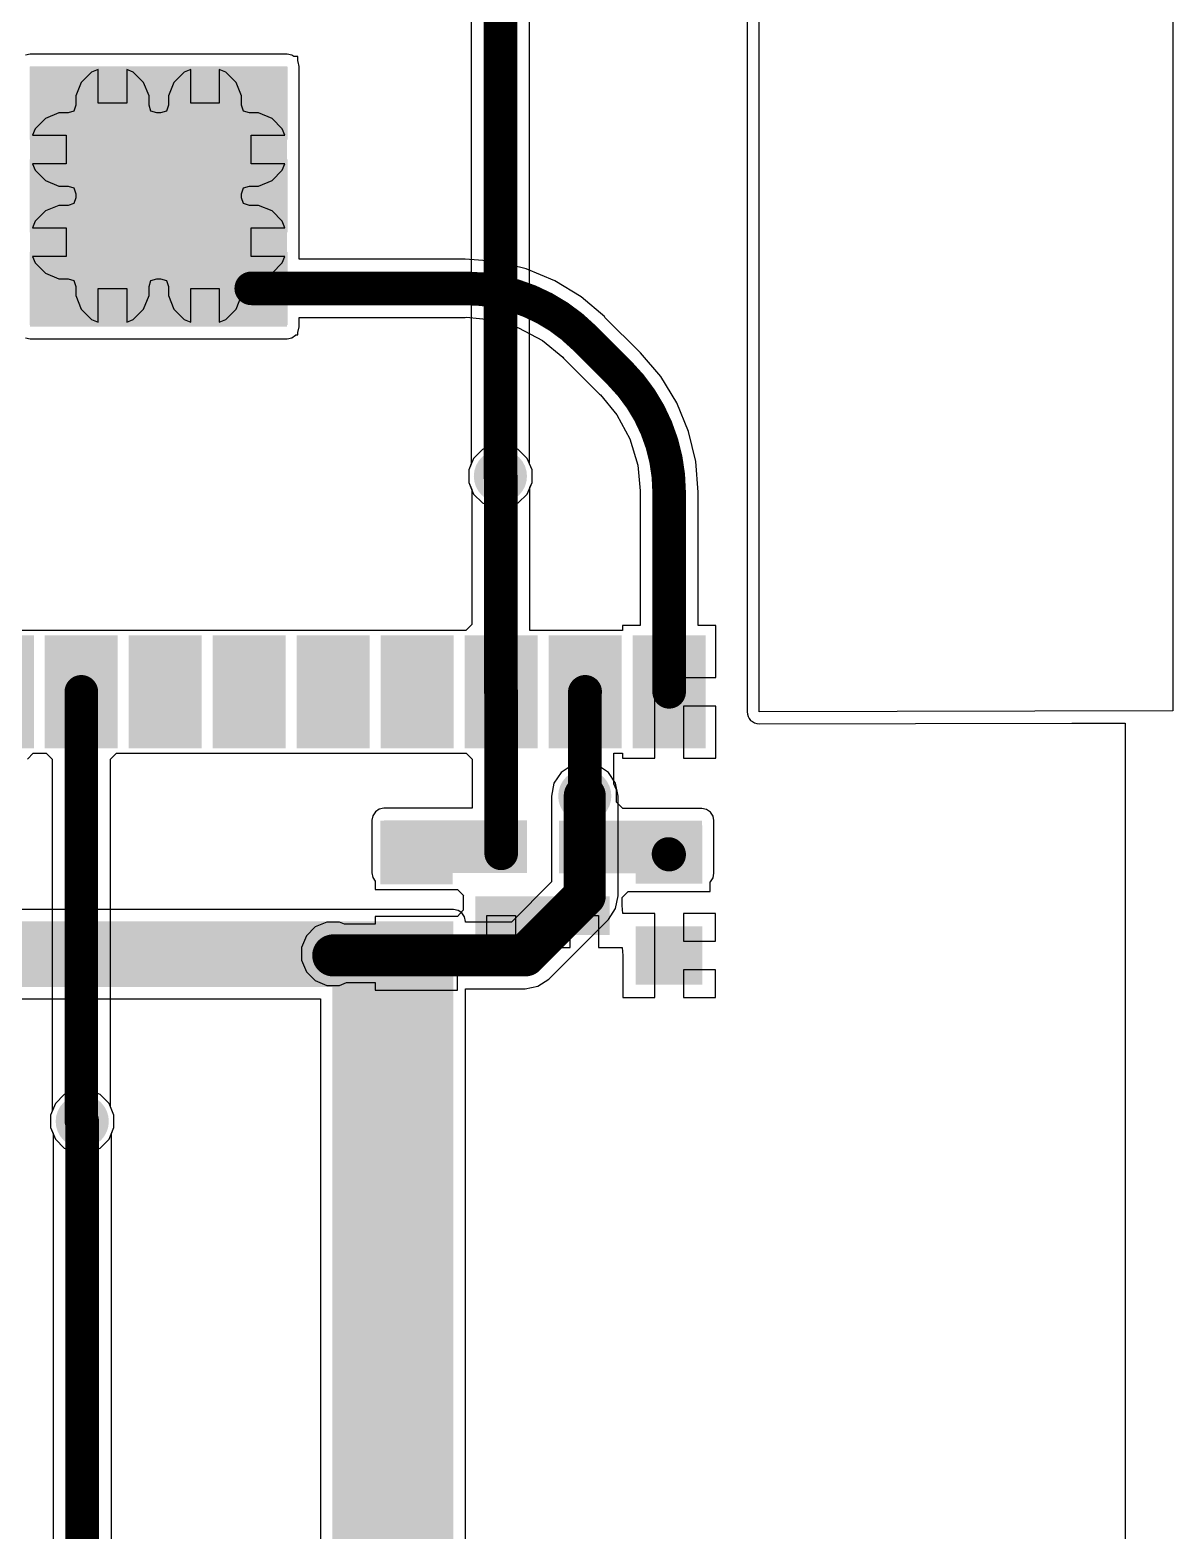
# Model space of a CAD drawing. Header units: millimetres. Extents: x -4.4 to 85, y -11.8 to 69.9.
# Drawn here: x 67.71 to 85, y 18.01 to 40.71 of the extents above; entities that cross this region are included whole.
import ezdxf

# ---------------------------------------------------------------- set-up
doc = ezdxf.new("R2010")
doc.units = ezdxf.units.MM
for name, color, linetype in [('BottomLayer', 5, 'Continuous'), ('BottomPaste', 16, 'Continuous'), ('BottomSolder', 6, 'Continuous'), ('MultiLayer', 9, 'Continuous'), ('PadHoleLayer', 156, 'Continuous'), ('TopLayer', 1, 'Continuous'), ('TopSolder', 216, 'Continuous'), ('ViaHoleLayer', 16, 'Continuous')]:
    doc.layers.add(name, color=color, linetype=linetype)

# ---------------------------------------------------------------- blocks, each defined once
blk = doc.blocks.new('38_SMD_M______B_2')
at = {"layer": 'BottomLayer'}
for points in [[(-5.26, 9.63), (-5.26, 8.13), (-6.16, 8.13), (-6.16, 9.63)], [(-3.99, 9.63), (-3.99, 8.13), (-4.89, 8.13), (-4.89, 9.63)], [(-2.72, 9.63), (-2.72, 8.13), (-3.62, 8.13), (-3.62, 9.63)], [(-1.45, 9.63), (-1.45, 8.13), (-2.35, 8.13), (-2.35, 9.63)], [(-0.18, 9.63), (-0.18, 8.13), (-1.08, 8.13), (-1.08, 9.63)], [(1.09, 9.63), (1.09, 8.13), (0.19, 8.13), (0.19, 9.63)], [(2.36, 9.63), (2.36, 8.13), (1.46, 8.13), (1.46, 9.63)], [(3.63, 9.63), (3.63, 8.13), (2.73, 8.13), (2.73, 9.63)], [(4.9, 9.63), (4.9, 8.13), (4, 8.13), (4, 9.63)], [(6.17, 9.63), (6.17, 8.13), (5.27, 8.13), (5.27, 9.63)], [(-9.5, 8.08), (-8, 8.08), (-8, 7.18), (-9.5, 7.18)], [(8, 8.08), (9.5, 8.08), (9.5, 7.18), (8, 7.18)], [(-9.5, 6.81), (-8, 6.81), (-8, 5.91), (-9.5, 5.91)], [(8, 6.81), (9.5, 6.81), (9.5, 5.91), (8, 5.91)], [(-9.5, 5.54), (-8, 5.54), (-8, 4.64), (-9.5, 4.64)], [(8, 5.54), (9.5, 5.54), (9.5, 4.64), (8, 4.64)], [(-9.5, 4.27), (-8, 4.27), (-8, 3.37), (-9.5, 3.37)], [(8, 4.27), (9.5, 4.27), (9.5, 3.37), (8, 3.37)], [(-9.5, 3), (-8, 3), (-8, 2.1), (-9.5, 2.1)], [(8, 3), (9.5, 3), (9.5, 2.1), (8, 2.1)], [(-9.5, 1.73), (-8, 1.73), (-8, 0.83), (-9.5, 0.83)], [(8, 1.73), (9.5, 1.73), (9.5, 0.83), (8, 0.83)], [(-3.1, 0.69), (-2.2, 0.69), (-2.2, -0.21), (-3.1, -0.21)], [(-1.7, 0.69), (-0.8, 0.69), (-0.8, -0.21), (-1.7, -0.21)], [(-0.3, 0.69), (0.6, 0.69), (0.6, -0.21), (-0.3, -0.21)], [(-9.5, 0.46), (-8, 0.46), (-8, -0.44), (-9.5, -0.44)], [(8, 0.46), (9.5, 0.46), (9.5, -0.44), (8, -0.44)], [(-9.5, -0.81), (-8, -0.81), (-8, -1.71), (-9.5, -1.71)], [(-3.1, -0.71), (-2.2, -0.71), (-2.2, -1.61), (-3.1, -1.61)], [(-1.7, -0.71), (-0.8, -0.71), (-0.8, -1.61), (-1.7, -1.61)], [(-0.3, -0.71), (0.6, -0.71), (0.6, -1.61), (-0.3, -1.61)], [(8, -0.81), (9.5, -0.81), (9.5, -1.71), (8, -1.71)], [(-9.5, -2.08), (-8, -2.08), (-8, -2.98), (-9.5, -2.98)], [(-3.1, -2.11), (-2.2, -2.11), (-2.2, -3.01), (-3.1, -3.01)], [(-1.7, -2.11), (-0.8, -2.11), (-0.8, -3.01), (-1.7, -3.01)], [(-0.3, -2.11), (0.6, -2.11), (0.6, -3.01), (-0.3, -3.01)], [(8, -2.08), (9.5, -2.08), (9.5, -2.98), (8, -2.98)], [(-9.5, -3.35), (-8, -3.35), (-8, -4.25), (-9.5, -4.25)], [(8, -3.35), (9.5, -3.35), (9.5, -4.25), (8, -4.25)], [(-9.5, -4.62), (-8, -4.62), (-8, -5.52), (-9.5, -5.52)], [(8, -4.62), (9.5, -4.62), (9.5, -5.52), (8, -5.52)], [(-9.5, -5.89), (-8, -5.89), (-8, -6.79), (-9.5, -6.79)], [(8, -5.89), (9.5, -5.89), (9.5, -6.79), (8, -6.79)], [(-9.5, -7.16), (-8, -7.16), (-8, -8.06), (-9.5, -8.06)], [(8, -7.16), (9.5, -7.16), (9.5, -8.06), (8, -8.06)], [(-9.5, -8.43), (-8, -8.43), (-8, -9.33), (-9.5, -9.33)], [(8, -8.43), (9.5, -8.43), (9.5, -9.33), (8, -9.33)]]:
    blk.add_hatch(color=5, dxfattribs=at).paths.add_polyline_path(points)
h = blk.add_hatch(color=5, dxfattribs=at)
edge = h.paths.add_edge_path()
edge.add_arc((-1.95, 0.24), 0.3, 0, 360)
h = blk.add_hatch(color=5, dxfattribs=at)
edge = h.paths.add_edge_path()
edge.add_arc((-0.55, 0.24), 0.3, 0, 360)
h = blk.add_hatch(color=5, dxfattribs=at)
edge = h.paths.add_edge_path()
edge.add_arc((-2.65, -0.46), 0.3, 0, 360)
h = blk.add_hatch(color=5, dxfattribs=at)
edge = h.paths.add_edge_path()
edge.add_arc((-1.25, -0.46), 0.3, 0, 360)
h = blk.add_hatch(color=5, dxfattribs=at)
edge = h.paths.add_edge_path()
edge.add_arc((0.15, -0.46), 0.3, 0, 360)
h = blk.add_hatch(color=5, dxfattribs=at)
edge = h.paths.add_edge_path()
edge.add_arc((-1.95, -1.16), 0.3, 0, 360)
h = blk.add_hatch(color=5, dxfattribs=at)
edge = h.paths.add_edge_path()
edge.add_arc((-0.55, -1.16), 0.3, 0, 360)
h = blk.add_hatch(color=5, dxfattribs=at)
edge = h.paths.add_edge_path()
edge.add_arc((-2.65, -1.86), 0.3, 0, 360)
h = blk.add_hatch(color=5, dxfattribs=at)
edge = h.paths.add_edge_path()
edge.add_arc((-1.25, -1.86), 0.3, 0, 360)
h = blk.add_hatch(color=5, dxfattribs=at)
edge = h.paths.add_edge_path()
edge.add_arc((0.15, -1.86), 0.3, 0, 360)
h = blk.add_hatch(color=5, dxfattribs=at)
edge = h.paths.add_edge_path()
edge.add_arc((-1.95, -2.56), 0.3, 0, 360)
h = blk.add_hatch(color=5, dxfattribs=at)
edge = h.paths.add_edge_path()
edge.add_arc((-0.55, -2.56), 0.3, 0, 360)
at = {"layer": 'BottomPaste'}
for points in [[(-5.26, 9.63), (-5.26, 8.13), (-6.16, 8.13), (-6.16, 9.63)], [(-3.99, 9.63), (-3.99, 8.13), (-4.89, 8.13), (-4.89, 9.63)], [(-2.72, 9.63), (-2.72, 8.13), (-3.62, 8.13), (-3.62, 9.63)], [(-1.45, 9.63), (-1.45, 8.13), (-2.35, 8.13), (-2.35, 9.63)], [(-0.18, 9.63), (-0.18, 8.13), (-1.08, 8.13), (-1.08, 9.63)], [(1.09, 9.63), (1.09, 8.13), (0.19, 8.13), (0.19, 9.63)], [(2.36, 9.63), (2.36, 8.13), (1.46, 8.13), (1.46, 9.63)], [(3.63, 9.63), (3.63, 8.13), (2.73, 8.13), (2.73, 9.63)], [(4.9, 9.63), (4.9, 8.13), (4, 8.13), (4, 9.63)], [(6.17, 9.63), (6.17, 8.13), (5.27, 8.13), (5.27, 9.63)], [(-9.5, 8.08), (-8, 8.08), (-8, 7.18), (-9.5, 7.18)], [(8, 8.08), (9.5, 8.08), (9.5, 7.18), (8, 7.18)], [(-9.5, 6.81), (-8, 6.81), (-8, 5.91), (-9.5, 5.91)], [(8, 6.81), (9.5, 6.81), (9.5, 5.91), (8, 5.91)], [(-9.5, 5.54), (-8, 5.54), (-8, 4.64), (-9.5, 4.64)], [(8, 5.54), (9.5, 5.54), (9.5, 4.64), (8, 4.64)], [(-9.5, 4.27), (-8, 4.27), (-8, 3.37), (-9.5, 3.37)], [(8, 4.27), (9.5, 4.27), (9.5, 3.37), (8, 3.37)], [(-9.5, 3), (-8, 3), (-8, 2.1), (-9.5, 2.1)], [(8, 3), (9.5, 3), (9.5, 2.1), (8, 2.1)], [(-9.5, 1.73), (-8, 1.73), (-8, 0.83), (-9.5, 0.83)], [(8, 1.73), (9.5, 1.73), (9.5, 0.83), (8, 0.83)], [(-3.1, 0.69), (-2.2, 0.69), (-2.2, -0.21), (-3.1, -0.21)], [(-1.7, 0.69), (-0.8, 0.69), (-0.8, -0.21), (-1.7, -0.21)], [(-0.3, 0.69), (0.6, 0.69), (0.6, -0.21), (-0.3, -0.21)], [(-9.5, 0.46), (-8, 0.46), (-8, -0.44), (-9.5, -0.44)], [(8, 0.46), (9.5, 0.46), (9.5, -0.44), (8, -0.44)], [(-9.5, -0.81), (-8, -0.81), (-8, -1.71), (-9.5, -1.71)], [(-3.1, -0.71), (-2.2, -0.71), (-2.2, -1.61), (-3.1, -1.61)], [(-1.7, -0.71), (-0.8, -0.71), (-0.8, -1.61), (-1.7, -1.61)], [(-0.3, -0.71), (0.6, -0.71), (0.6, -1.61), (-0.3, -1.61)], [(8, -0.81), (9.5, -0.81), (9.5, -1.71), (8, -1.71)], [(-9.5, -2.08), (-8, -2.08), (-8, -2.98), (-9.5, -2.98)], [(-3.1, -2.11), (-2.2, -2.11), (-2.2, -3.01), (-3.1, -3.01)], [(-1.7, -2.11), (-0.8, -2.11), (-0.8, -3.01), (-1.7, -3.01)], [(-0.3, -2.11), (0.6, -2.11), (0.6, -3.01), (-0.3, -3.01)], [(8, -2.08), (9.5, -2.08), (9.5, -2.98), (8, -2.98)], [(-9.5, -3.35), (-8, -3.35), (-8, -4.25), (-9.5, -4.25)], [(8, -3.35), (9.5, -3.35), (9.5, -4.25), (8, -4.25)], [(-9.5, -4.62), (-8, -4.62), (-8, -5.52), (-9.5, -5.52)], [(8, -4.62), (9.5, -4.62), (9.5, -5.52), (8, -5.52)], [(-9.5, -5.89), (-8, -5.89), (-8, -6.79), (-9.5, -6.79)], [(8, -5.89), (9.5, -5.89), (9.5, -6.79), (8, -6.79)], [(-9.5, -7.16), (-8, -7.16), (-8, -8.06), (-9.5, -8.06)], [(8, -7.16), (9.5, -7.16), (9.5, -8.06), (8, -8.06)], [(-9.5, -8.43), (-8, -8.43), (-8, -9.33), (-9.5, -9.33)], [(8, -8.43), (9.5, -8.43), (9.5, -9.33), (8, -9.33)]]:
    blk.add_hatch(color=16, dxfattribs=at).paths.add_polyline_path(points)
at = {"layer": 'BottomSolder'}
for points in [[(-5.158, 9.732), (-5.158, 8.028), (-6.262, 8.028), (-6.262, 9.732)], [(-3.888, 9.732), (-3.888, 8.028), (-4.992, 8.028), (-4.992, 9.732)], [(-2.618, 9.732), (-2.618, 8.028), (-3.722, 8.028), (-3.722, 9.732)], [(-1.348, 9.732), (-1.348, 8.028), (-2.452, 8.028), (-2.452, 9.732)], [(-0.078, 9.732), (-0.078, 8.028), (-1.182, 8.028), (-1.182, 9.732)], [(1.192, 9.732), (1.192, 8.028), (0.088, 8.028), (0.088, 9.732)], [(2.462, 9.732), (2.462, 8.028), (1.358, 8.028), (1.358, 9.732)], [(3.732, 9.732), (3.732, 8.028), (2.628, 8.028), (2.628, 9.732)], [(5.002, 9.732), (5.002, 8.028), (3.898, 8.028), (3.898, 9.732)], [(6.272, 9.732), (6.272, 8.028), (5.168, 8.028), (5.168, 9.732)], [(-9.602, 8.182), (-7.898, 8.182), (-7.898, 7.078), (-9.602, 7.078)], [(7.898, 8.182), (9.602, 8.182), (9.602, 7.078), (7.898, 7.078)], [(-9.602, 6.912), (-7.898, 6.912), (-7.898, 5.808), (-9.602, 5.808)], [(7.898, 6.912), (9.602, 6.912), (9.602, 5.808), (7.898, 5.808)], [(-9.602, 5.642), (-7.898, 5.642), (-7.898, 4.538), (-9.602, 4.538)], [(7.898, 5.642), (9.602, 5.642), (9.602, 4.538), (7.898, 4.538)], [(-9.602, 4.372), (-7.898, 4.372), (-7.898, 3.268), (-9.602, 3.268)], [(7.898, 4.372), (9.602, 4.372), (9.602, 3.268), (7.898, 3.268)], [(-9.602, 3.102), (-7.898, 3.102), (-7.898, 1.998), (-9.602, 1.998)], [(7.898, 3.102), (9.602, 3.102), (9.602, 1.998), (7.898, 1.998)], [(-9.602, 1.832), (-7.898, 1.832), (-7.898, 0.728), (-9.602, 0.728)], [(7.898, 1.832), (9.602, 1.832), (9.602, 0.728), (7.898, 0.728)], [(-3.202, 0.792), (-2.098, 0.792), (-2.098, -0.312), (-3.202, -0.312)], [(-1.802, 0.792), (-0.698, 0.792), (-0.698, -0.312), (-1.802, -0.312)], [(-0.402, 0.792), (0.702, 0.792), (0.702, -0.312), (-0.402, -0.312)], [(-9.602, 0.562), (-7.898, 0.562), (-7.898, -0.542), (-9.602, -0.542)], [(7.898, 0.562), (9.602, 0.562), (9.602, -0.542), (7.898, -0.542)], [(-3.202, -0.608), (-2.098, -0.608), (-2.098, -1.712), (-3.202, -1.712)], [(-1.802, -0.608), (-0.698, -0.608), (-0.698, -1.712), (-1.802, -1.712)], [(-0.402, -0.608), (0.702, -0.608), (0.702, -1.712), (-0.402, -1.712)], [(-9.602, -0.708), (-7.898, -0.708), (-7.898, -1.812), (-9.602, -1.812)], [(7.898, -0.708), (9.602, -0.708), (9.602, -1.812), (7.898, -1.812)], [(-9.602, -1.978), (-7.898, -1.978), (-7.898, -3.082), (-9.602, -3.082)], [(-3.202, -2.008), (-2.098, -2.008), (-2.098, -3.112), (-3.202, -3.112)], [(-1.802, -2.008), (-0.698, -2.008), (-0.698, -3.112), (-1.802, -3.112)], [(-0.402, -2.008), (0.702, -2.008), (0.702, -3.112), (-0.402, -3.112)], [(7.898, -1.978), (9.602, -1.978), (9.602, -3.082), (7.898, -3.082)], [(-9.602, -3.248), (-7.898, -3.248), (-7.898, -4.352), (-9.602, -4.352)], [(7.898, -3.248), (9.602, -3.248), (9.602, -4.352), (7.898, -4.352)], [(-9.602, -4.518), (-7.898, -4.518), (-7.898, -5.622), (-9.602, -5.622)], [(7.898, -4.518), (9.602, -4.518), (9.602, -5.622), (7.898, -5.622)], [(-9.602, -5.788), (-7.898, -5.788), (-7.898, -6.892), (-9.602, -6.892)], [(7.898, -5.788), (9.602, -5.788), (9.602, -6.892), (7.898, -6.892)], [(-9.602, -7.058), (-7.898, -7.058), (-7.898, -8.162), (-9.602, -8.162)], [(7.898, -7.058), (9.602, -7.058), (9.602, -8.162), (7.898, -8.162)], [(-9.602, -8.328), (-7.898, -8.328), (-7.898, -9.432), (-9.602, -9.432)], [(7.898, -8.328), (9.602, -8.328), (9.602, -9.432), (7.898, -9.432)]]:
    blk.add_hatch(color=6, dxfattribs=at).paths.add_polyline_path(points)
at = {"layer": 'MultiLayer'}
h = blk.add_hatch(color=9, dxfattribs=at)
edge = h.paths.add_edge_path()
edge.add_arc((-1.95, 0.24), 0.3, 0, 360)
h = blk.add_hatch(color=9, dxfattribs=at)
edge = h.paths.add_edge_path()
edge.add_arc((-0.55, 0.24), 0.3, 0, 360)
h = blk.add_hatch(color=9, dxfattribs=at)
edge = h.paths.add_edge_path()
edge.add_arc((-2.65, -0.46), 0.3, 0, 360)
h = blk.add_hatch(color=9, dxfattribs=at)
edge = h.paths.add_edge_path()
edge.add_arc((-1.25, -0.46), 0.3, 0, 360)
h = blk.add_hatch(color=9, dxfattribs=at)
edge = h.paths.add_edge_path()
edge.add_arc((0.15, -0.46), 0.3, 0, 360)
h = blk.add_hatch(color=9, dxfattribs=at)
edge = h.paths.add_edge_path()
edge.add_arc((-1.95, -1.16), 0.3, 0, 360)
h = blk.add_hatch(color=9, dxfattribs=at)
edge = h.paths.add_edge_path()
edge.add_arc((-0.55, -1.16), 0.3, 0, 360)
h = blk.add_hatch(color=9, dxfattribs=at)
edge = h.paths.add_edge_path()
edge.add_arc((-2.65, -1.86), 0.3, 0, 360)
h = blk.add_hatch(color=9, dxfattribs=at)
edge = h.paths.add_edge_path()
edge.add_arc((-1.25, -1.86), 0.3, 0, 360)
h = blk.add_hatch(color=9, dxfattribs=at)
edge = h.paths.add_edge_path()
edge.add_arc((0.15, -1.86), 0.3, 0, 360)
h = blk.add_hatch(color=9, dxfattribs=at)
edge = h.paths.add_edge_path()
edge.add_arc((-1.95, -2.56), 0.3, 0, 360)
h = blk.add_hatch(color=9, dxfattribs=at)
edge = h.paths.add_edge_path()
edge.add_arc((-0.55, -2.56), 0.3, 0, 360)
at = {"layer": 'PadHoleLayer'}
h = blk.add_hatch(color=156, dxfattribs=at)
edge = h.paths.add_edge_path()
edge.add_arc((-1.95, 0.24), 0.15, 0, 360)
h = blk.add_hatch(color=156, dxfattribs=at)
edge = h.paths.add_edge_path()
edge.add_arc((-0.55, 0.24), 0.15, 0, 360)
h = blk.add_hatch(color=156, dxfattribs=at)
edge = h.paths.add_edge_path()
edge.add_arc((-2.65, -0.46), 0.15, 0, 360)
h = blk.add_hatch(color=156, dxfattribs=at)
edge = h.paths.add_edge_path()
edge.add_arc((-1.25, -0.46), 0.15, 0, 360)
h = blk.add_hatch(color=156, dxfattribs=at)
edge = h.paths.add_edge_path()
edge.add_arc((0.15, -0.46), 0.15, 0, 360)
h = blk.add_hatch(color=156, dxfattribs=at)
edge = h.paths.add_edge_path()
edge.add_arc((-1.95, -1.16), 0.15, 0, 360)
h = blk.add_hatch(color=156, dxfattribs=at)
edge = h.paths.add_edge_path()
edge.add_arc((-0.55, -1.16), 0.15, 0, 360)
h = blk.add_hatch(color=156, dxfattribs=at)
edge = h.paths.add_edge_path()
edge.add_arc((-2.65, -1.86), 0.15, 0, 360)
h = blk.add_hatch(color=156, dxfattribs=at)
edge = h.paths.add_edge_path()
edge.add_arc((-1.25, -1.86), 0.15, 0, 360)
h = blk.add_hatch(color=156, dxfattribs=at)
edge = h.paths.add_edge_path()
edge.add_arc((0.15, -1.86), 0.15, 0, 360)
h = blk.add_hatch(color=156, dxfattribs=at)
edge = h.paths.add_edge_path()
edge.add_arc((-1.95, -2.56), 0.15, 0, 360)
h = blk.add_hatch(color=156, dxfattribs=at)
edge = h.paths.add_edge_path()
edge.add_arc((-0.55, -2.56), 0.15, 0, 360)
at = {"layer": 'TopLayer'}
h = blk.add_hatch(color=1, dxfattribs=at)
edge = h.paths.add_edge_path()
edge.add_arc((-1.95, 0.24), 0.3, 0, 360)
h = blk.add_hatch(color=1, dxfattribs=at)
edge = h.paths.add_edge_path()
edge.add_arc((-0.55, 0.24), 0.3, 0, 360)
h = blk.add_hatch(color=1, dxfattribs=at)
edge = h.paths.add_edge_path()
edge.add_arc((-2.65, -0.46), 0.3, 0, 360)
h = blk.add_hatch(color=1, dxfattribs=at)
edge = h.paths.add_edge_path()
edge.add_arc((-1.25, -0.46), 0.3, 0, 360)
h = blk.add_hatch(color=1, dxfattribs=at)
edge = h.paths.add_edge_path()
edge.add_arc((0.15, -0.46), 0.3, 0, 360)
h = blk.add_hatch(color=1, dxfattribs=at)
edge = h.paths.add_edge_path()
edge.add_arc((-1.95, -1.16), 0.3, 0, 360)
h = blk.add_hatch(color=1, dxfattribs=at)
edge = h.paths.add_edge_path()
edge.add_arc((-0.55, -1.16), 0.3, 0, 360)
h = blk.add_hatch(color=1, dxfattribs=at)
edge = h.paths.add_edge_path()
edge.add_arc((-2.65, -1.86), 0.3, 0, 360)
h = blk.add_hatch(color=1, dxfattribs=at)
edge = h.paths.add_edge_path()
edge.add_arc((-1.25, -1.86), 0.3, 0, 360)
h = blk.add_hatch(color=1, dxfattribs=at)
edge = h.paths.add_edge_path()
edge.add_arc((0.15, -1.86), 0.3, 0, 360)
h = blk.add_hatch(color=1, dxfattribs=at)
edge = h.paths.add_edge_path()
edge.add_arc((-1.95, -2.56), 0.3, 0, 360)
h = blk.add_hatch(color=1, dxfattribs=at)
edge = h.paths.add_edge_path()
edge.add_arc((-0.55, -2.56), 0.3, 0, 360)
blk = doc.blocks.new('R___0603_B_23')
at = {"layer": 'BottomLayer'}
for points in [[(-1.143, -0.4445), (-1.143, 0.4445), (-0.381, 0.4445), (-0.381, -0.4445)], [(0.381, -0.4445), (0.381, 0.4445), (1.143, 0.4445), (1.143, -0.4445)]]:
    blk.add_hatch(color=5, dxfattribs=at).paths.add_polyline_path(points)
at = {"layer": 'BottomPaste'}
for points in [[(-1.143, -0.4445), (-1.143, 0.4445), (-0.381, 0.4445), (-0.381, -0.4445)], [(0.381, -0.4445), (0.381, 0.4445), (1.143, 0.4445), (1.143, -0.4445)]]:
    blk.add_hatch(color=16, dxfattribs=at).paths.add_polyline_path(points)
at = {"layer": 'BottomSolder'}
for points in [[(-1.2446, -0.5461), (-1.2446, 0.5461), (-0.2794, 0.5461), (-0.2794, -0.5461)], [(0.2794, -0.5461), (0.2794, 0.5461), (1.2446, 0.5461), (1.2446, -0.5461)]]:
    blk.add_hatch(color=6, dxfattribs=at).paths.add_polyline_path(points)
blk = doc.blocks.new('C___0402_B_43')
at = {"layer": 'BottomLayer'}
for points in [[(-0.241, 0.318), (-0.241, -0.318), (-0.699, -0.318), (-0.699, 0.318)], [(0.699, 0.318), (0.699, -0.318), (0.241, -0.318), (0.241, 0.318)]]:
    blk.add_hatch(color=5, dxfattribs=at).paths.add_polyline_path(points)
at = {"layer": 'BottomPaste'}
for points in [[(-0.241, 0.318), (-0.241, -0.318), (-0.699, -0.318), (-0.699, 0.318)], [(0.699, 0.318), (0.699, -0.318), (0.241, -0.318), (0.241, 0.318)]]:
    blk.add_hatch(color=16, dxfattribs=at).paths.add_polyline_path(points)
at = {"layer": 'BottomSolder'}
for points in [[(-0.181, 0.377), (-0.181, -0.377), (-0.758, -0.377), (-0.758, 0.377)], [(0.758, 0.377), (0.758, -0.377), (0.181, -0.377), (0.181, 0.377)]]:
    blk.add_hatch(color=6, dxfattribs=at).paths.add_polyline_path(points)
blk = doc.blocks.new('C___0402_B_44')
at = {"layer": 'BottomLayer'}
for points in [[(-0.241, 0.318), (-0.241, -0.318), (-0.699, -0.318), (-0.699, 0.318)], [(0.699, 0.318), (0.699, -0.318), (0.241, -0.318), (0.241, 0.318)]]:
    blk.add_hatch(color=5, dxfattribs=at).paths.add_polyline_path(points)
at = {"layer": 'BottomPaste'}
for points in [[(-0.241, 0.318), (-0.241, -0.318), (-0.699, -0.318), (-0.699, 0.318)], [(0.699, 0.318), (0.699, -0.318), (0.241, -0.318), (0.241, 0.318)]]:
    blk.add_hatch(color=16, dxfattribs=at).paths.add_polyline_path(points)
at = {"layer": 'BottomSolder'}
for points in [[(-0.181, 0.377), (-0.181, -0.377), (-0.758, -0.377), (-0.758, 0.377)], [(0.758, 0.377), (0.758, -0.377), (0.181, -0.377), (0.181, 0.377)]]:
    blk.add_hatch(color=6, dxfattribs=at).paths.add_polyline_path(points)
blk = doc.blocks.new('C___0603_B_61')
at = {"layer": 'BottomLayer'}
for points in [[(-1.143, -0.445), (-1.143, 0.445), (-0.381, 0.445), (-0.381, -0.445)], [(0.381, -0.445), (0.381, 0.445), (1.143, 0.445), (1.143, -0.445)]]:
    blk.add_hatch(color=5, dxfattribs=at).paths.add_polyline_path(points)
at = {"layer": 'BottomPaste'}
for points in [[(-1.143, -0.445), (-1.143, 0.445), (-0.381, 0.445), (-0.381, -0.445)], [(0.381, -0.445), (0.381, 0.445), (1.143, 0.445), (1.143, -0.445)]]:
    blk.add_hatch(color=16, dxfattribs=at).paths.add_polyline_path(points)
at = {"layer": 'BottomSolder'}
for points in [[(-1.203, -0.504), (-1.203, 0.504), (-0.321, 0.504), (-0.321, -0.504)], [(0.321, -0.504), (0.321, 0.504), (1.203, 0.504), (1.203, -0.504)]]:
    blk.add_hatch(color=6, dxfattribs=at).paths.add_polyline_path(points)

msp = doc.modelspace()

# ---------------------------------------------------------------- hatches: boundary and pattern name
at = {"layer": 'BottomLayer'}
for points in [[(67.716, 36.22), (71.603, 36.22), (71.603, 40.157), (67.716, 40.157)], [(75.228, 28.758), (73.067, 28.758), (73.067, 27.961), (75.228, 27.961)], [(75.715, 27.956), (77.876, 27.956), (77.876, 28.753), (75.715, 28.753)], [(74.447, 27.026), (76.479, 27.026), (76.479, 27.61), (74.447, 27.61)]]:
    msp.add_hatch(color=5, dxfattribs=at).paths.add_polyline_path(points)
h = msp.add_hatch(color=5, dxfattribs=at)
edge = h.paths.add_edge_path()
edge.add_arc((74.828, 33.96), 0.3, 0, 360)
h = msp.add_hatch(color=5, dxfattribs=at)
edge = h.paths.add_edge_path()
edge.add_arc((76.104, 29.125), 0.3, 0, 360)
h = msp.add_hatch(color=5, dxfattribs=at)
edge = h.paths.add_edge_path()
edge.add_arc((72.3, 26.74), 0.3, 0, 360)
h = msp.add_hatch(color=5, dxfattribs=at)
edge = h.paths.add_edge_path()
edge.add_arc((68.504, 24.206), 0.3, 0, 360)
at = {"layer": 'BottomSolder'}
h = msp.add_hatch(color=6, dxfattribs=at)
edge = h.paths.add_edge_path()
edge.add_arc((74.828, 33.96), 0.402, 0, 360)
h = msp.add_hatch(color=6, dxfattribs=at)
edge = h.paths.add_edge_path()
edge.add_arc((76.104, 29.125), 0.402, 0, 360)
h = msp.add_hatch(color=6, dxfattribs=at)
edge = h.paths.add_edge_path()
edge.add_arc((72.3, 26.74), 0.402, 0, 360)
h = msp.add_hatch(color=6, dxfattribs=at)
edge = h.paths.add_edge_path()
edge.add_arc((68.504, 24.206), 0.402, 0, 360)
at = {"layer": 'TopLayer'}
h = msp.add_hatch(color=1, dxfattribs=at)
edge = h.paths.add_edge_path()
edge.add_arc((74.828, 33.96), 0.3, 0, 360)
h = msp.add_hatch(color=1, dxfattribs=at)
edge = h.paths.add_edge_path()
edge.add_arc((76.104, 29.125), 0.3, 0, 360)
for points in [[(62.916, 26.238), (74.117, 26.238), (74.117, 27.229), (62.916, 27.229)], [(72.288, -6.307), (74.117, -6.307), (74.117, 27.229), (72.288, 27.229)]]:
    msp.add_hatch(color=1, dxfattribs=at).paths.add_polyline_path(points)
h = msp.add_hatch(color=1, dxfattribs=at)
edge = h.paths.add_edge_path()
edge.add_arc((72.3, 26.74), 0.3, 0, 360)
h = msp.add_hatch(color=1, dxfattribs=at)
edge = h.paths.add_edge_path()
edge.add_arc((68.504, 24.206), 0.3, 0, 360)
at = {"layer": 'TopSolder'}
h = msp.add_hatch(color=216, dxfattribs=at)
edge = h.paths.add_edge_path()
edge.add_arc((74.828, 33.96), 0.402, 0, 360)
h = msp.add_hatch(color=216, dxfattribs=at)
edge = h.paths.add_edge_path()
edge.add_arc((76.104, 29.125), 0.402, 0, 360)
h = msp.add_hatch(color=216, dxfattribs=at)
edge = h.paths.add_edge_path()
edge.add_arc((72.3, 26.74), 0.402, 0, 360)
h = msp.add_hatch(color=216, dxfattribs=at)
edge = h.paths.add_edge_path()
edge.add_arc((68.504, 24.206), 0.402, 0, 360)
at = {"layer": 'ViaHoleLayer'}
h = msp.add_hatch(color=16, dxfattribs=at)
edge = h.paths.add_edge_path()
edge.add_arc((74.828, 33.96), 0.15, 0, 360)
h = msp.add_hatch(color=16, dxfattribs=at)
edge = h.paths.add_edge_path()
edge.add_arc((76.104, 29.125), 0.15, 0, 360)
h = msp.add_hatch(color=16, dxfattribs=at)
edge = h.paths.add_edge_path()
edge.add_arc((72.3, 26.74), 0.15, 0, 360)
h = msp.add_hatch(color=16, dxfattribs=at)
edge = h.paths.add_edge_path()
edge.add_arc((68.504, 24.206), 0.15, 0, 360)

# ---------------------------------------------------------------- linework, layer by layer
at = {"layer": 'BottomLayer'}
for p, q in [((78.559, 48.533), (78.559, 30.397)), ((67.716, 40.339), (67.647, 40.325)), ((71.603, 40.339), (67.716, 40.339)), ((71.672, 40.325), (71.603, 40.339)), ((71.703, 40.304), (71.672, 40.325)), ((71.764, 40.304), (71.703, 40.304)), ((71.764, 40.236), (71.764, 40.304)), ((71.77, 40.227), (71.764, 40.236)), ((71.784, 40.157), (71.77, 40.227)), ((71.784, 37.24), (71.784, 40.157)), ((74.297, 37.24), (71.784, 37.24)), ((74.763, 37.204), (74.297, 37.241)), ((74.297, 37.241), (74.297, 37.24)), ((75.218, 37.095), (74.763, 37.204)), ((75.65, 36.916), (75.218, 37.095)), ((76.049, 36.672), (75.65, 36.916)), ((76.405, 36.368), (76.049, 36.672)), ((71.784, 36.22), (71.784, 36.36)), ((71.784, 36.36), (74.297, 36.36)), ((74.297, 36.36), (74.317, 36.364)), ((74.317, 36.364), (74.708, 36.325)), ((74.708, 36.325), (75.103, 36.205)), ((76.404, 36.367), (76.405, 36.368)), ((76.947, 35.824), (76.404, 36.367)), ((71.672, 36.053), (71.731, 36.092)), ((71.731, 36.092), (71.733, 36.096)), ((71.733, 36.096), (71.764, 36.096)), ((71.764, 36.142), (71.77, 36.151)), ((71.764, 36.096), (71.764, 36.142)), ((71.77, 36.151), (71.784, 36.22)), ((75.103, 36.205), (75.467, 36.011)), ((67.647, 36.053), (67.716, 36.039)), ((67.716, 36.039), (71.603, 36.039)), ((71.603, 36.039), (71.672, 36.053)), ((75.467, 36.011), (75.771, 35.762)), ((75.771, 35.762), (75.782, 35.745)), ((75.782, 35.745), (76.325, 35.202)), ((76.948, 35.825), (76.947, 35.824)), ((77.252, 35.469), (76.948, 35.825)), ((77.496, 35.07), (77.252, 35.469)), ((76.325, 35.202), (76.342, 35.191)), ((76.342, 35.191), (76.591, 34.887)), ((77.675, 34.638), (77.496, 35.07)), ((76.591, 34.887), (76.785, 34.523)), ((76.785, 34.523), (76.905, 34.128)), ((77.784, 34.183), (77.675, 34.638)), ((74.558, 34.365), (74.423, 34.23)), ((74.733, 34.438), (74.558, 34.365)), ((74.923, 34.438), (74.733, 34.438)), ((75.099, 34.365), (74.923, 34.438)), ((75.233, 34.23), (75.099, 34.365)), ((74.423, 34.23), (74.351, 34.055)), ((74.351, 34.055), (74.351, 33.865)), ((75.306, 34.055), (75.233, 34.23)), ((75.306, 33.865), (75.306, 34.055)), ((76.905, 34.128), (76.944, 33.737)), ((77.821, 33.717), (77.784, 34.183)), ((74.351, 33.865), (74.394, 33.76)), ((75.274, 33.788), (75.306, 33.865)), ((74.394, 33.76), (74.394, 31.718)), ((75.274, 31.628), (75.274, 33.788)), ((76.944, 33.737), (76.94, 33.717)), ((76.94, 33.717), (76.94, 31.704)), ((77.82, 31.704), (77.82, 33.717)), ((77.82, 33.717), (77.821, 33.717)), ((67.735, 31.628), (66.705, 31.628)), ((67.862, 31.628), (67.735, 31.628)), ((67.975, 31.628), (67.862, 31.628)), ((69.005, 31.628), (67.975, 31.628)), ((69.132, 31.628), (69.005, 31.628)), ((69.245, 31.628), (69.132, 31.628)), ((70.275, 31.628), (69.245, 31.628)), ((70.402, 31.628), (70.275, 31.628)), ((70.515, 31.628), (70.402, 31.628)), ((71.545, 31.628), (70.515, 31.628)), ((71.672, 31.628), (71.545, 31.628)), ((71.785, 31.628), (71.672, 31.628)), ((72.815, 31.628), (71.785, 31.628)), ((72.942, 31.628), (72.815, 31.628)), ((73.055, 31.628), (72.942, 31.628)), ((74.085, 31.628), (73.055, 31.628)), ((74.212, 31.628), (74.085, 31.628)), ((74.304, 31.628), (74.212, 31.628)), ((74.394, 31.718), (74.304, 31.628)), ((75.468, 31.628), (75.274, 31.628)), ((75.482, 31.628), (75.468, 31.628)), ((75.468, 31.628), (75.468, 31.628)), ((76.676, 31.628), (75.482, 31.628)), ((75.482, 31.628), (75.482, 31.628)), ((76.94, 31.704), (76.676, 31.704)), ((76.676, 31.704), (76.676, 31.628)), ((78.084, 31.704), (77.82, 31.704)), ((78.084, 30.916), (78.084, 31.704)), ((77.38, 30.7), (77.38, 30.916)), ((77.38, 30.916), (78.084, 30.916)), ((77.164, 29.696), (77.164, 30.7)), ((77.164, 30.7), (77.38, 30.7)), ((78.084, 30.484), (77.596, 30.484)), ((77.596, 30.484), (77.596, 29.696)), ((78.084, 29.696), (78.084, 30.484)), ((78.559, 30.397), (78.559, 30.397)), ((78.559, 30.397), (78.559, 30.397)), ((78.559, 30.397), (78.566, 30.363)), ((78.566, 30.363), (78.573, 30.328)), ((78.573, 30.328), (78.573, 30.328)), ((78.573, 30.328), (78.573, 30.327)), ((78.573, 30.327), (78.592, 30.299)), ((78.592, 30.299), (78.612, 30.269)), ((78.612, 30.269), (78.612, 30.269)), ((78.612, 30.269), (78.612, 30.269)), ((78.612, 30.269), (78.641, 30.249)), ((78.641, 30.249), (78.671, 30.23)), ((78.671, 30.23), (78.671, 30.23)), ((78.671, 30.23), (78.671, 30.229)), ((78.671, 30.229), (78.705, 30.223)), ((78.705, 30.223), (78.74, 30.216)), ((78.74, 30.216), (83.472, 30.226)), ((78.74, 30.216), (78.74, 30.216)), ((78.74, 30.216), (78.74, 30.216)), ((83.472, 30.226), (84.276, 30.226)), ((84.276, 30.226), (84.276, 0.658)), ((67.674, 29.682), (67.764, 29.772)), ((67.764, 29.772), (67.848, 29.772)), ((67.848, 29.772), (67.96, 29.772)), ((67.96, 29.772), (68.05, 29.682)), ((68.93, 29.682), (69.02, 29.772)), ((69.02, 29.772), (69.118, 29.772)), ((69.118, 29.772), (69.245, 29.772)), ((69.245, 29.772), (70.275, 29.772)), ((70.275, 29.772), (70.388, 29.772)), ((70.388, 29.772), (70.515, 29.772)), ((70.515, 29.772), (71.545, 29.772)), ((71.545, 29.772), (71.658, 29.772)), ((71.658, 29.772), (71.785, 29.772)), ((71.785, 29.772), (72.815, 29.772)), ((72.815, 29.772), (72.928, 29.772)), ((72.928, 29.772), (73.055, 29.772)), ((73.055, 29.772), (74.085, 29.772)), ((74.085, 29.772), (74.198, 29.772)), ((74.198, 29.772), (74.31, 29.772)), ((74.31, 29.772), (74.4, 29.682)), ((76.544, 29.311), (76.544, 29.772)), ((76.544, 29.772), (76.676, 29.772)), ((76.676, 29.772), (76.676, 29.696)), ((68.05, 29.682), (68.05, 24.359)), ((68.93, 24.425), (68.93, 29.682)), ((74.4, 29.682), (74.4, 28.939)), ((76.676, 29.696), (77.164, 29.696)), ((77.596, 29.696), (78.084, 29.696)), ((76.582, 29.22), (76.544, 29.311)), ((76.582, 29.03), (76.582, 29.22)), ((72.899, 28.827), (72.885, 28.758)), ((72.939, 28.886), (72.899, 28.827)), ((72.997, 28.925), (72.939, 28.886)), ((73.067, 28.939), (72.997, 28.925)), ((74.4, 28.939), (73.067, 28.939)), ((76.68, 28.934), (76.582, 29.03)), ((77.876, 28.934), (76.68, 28.934)), ((77.946, 28.92), (77.876, 28.934)), ((78.005, 28.881), (77.946, 28.92)), ((78.044, 28.822), (78.005, 28.881)), ((78.058, 28.753), (78.044, 28.822)), ((72.885, 28.758), (72.885, 27.961)), ((78.058, 27.956), (78.058, 28.753)), ((72.885, 27.961), (72.899, 27.891)), ((78.044, 27.887), (78.058, 27.956)), ((72.899, 27.891), (72.936, 27.836)), ((72.936, 27.836), (72.936, 27.711)), ((72.936, 27.711), (74.181, 27.711)), ((74.181, 27.711), (74.269, 27.622)), ((78.002, 27.826), (78.005, 27.828)), ((78.002, 27.68), (78.002, 27.826)), ((78.005, 27.828), (78.044, 27.887)), ((74.269, 27.622), (74.266, 27.61)), ((74.266, 27.61), (74.266, 27.397)), ((76.67, 27.589), (76.758, 27.68)), ((76.67, 27.472), (76.67, 27.589)), ((76.682, 27.35), (76.67, 27.472)), ((76.758, 27.68), (78.002, 27.68)), ((74.139, 27.305), (72.936, 27.305)), ((72.936, 27.305), (72.936, 27.186)), ((74.181, 27.305), (74.139, 27.305)), ((74.266, 27.397), (74.181, 27.305)), ((74.624, 26.835), (74.624, 27.318)), ((74.624, 27.318), (75.056, 27.318)), ((75.056, 27.318), (75.056, 26.835)), ((75.882, 26.835), (75.882, 27.318)), ((75.882, 27.318), (76.314, 27.318)), ((76.314, 27.318), (76.314, 26.835)), ((77.164, 27.35), (76.682, 27.35)), ((77.164, 26.715), (77.164, 27.35)), ((78.079, 27.35), (77.596, 27.35)), ((77.596, 27.35), (77.596, 26.93)), ((78.079, 26.93), (78.079, 27.35)), ((71.895, 27.011), (71.822, 26.835)), ((72.029, 27.145), (71.895, 27.011)), ((72.205, 27.218), (72.029, 27.145)), ((72.395, 27.218), (72.205, 27.218)), ((72.47, 27.186), (72.395, 27.218)), ((72.936, 27.186), (72.47, 27.186)), ((71.822, 26.835), (71.822, 26.645)), ((74.181, 26.744), (74.269, 26.835)), ((74.269, 26.835), (74.308, 26.835)), ((74.308, 26.835), (74.624, 26.835)), ((75.056, 26.835), (75.4, 26.835)), ((75.4, 26.835), (75.411, 26.835)), ((75.411, 26.835), (75.411, 26.835)), ((75.411, 26.835), (75.527, 26.835)), ((75.527, 26.835), (75.527, 26.835)), ((75.527, 26.835), (75.882, 26.835)), ((76.314, 26.835), (76.67, 26.835)), ((76.67, 26.835), (76.682, 26.713)), ((77.596, 26.93), (78.079, 26.93)), ((71.822, 26.645), (71.895, 26.469)), ((74.181, 26.187), (74.181, 26.744)), ((76.682, 26.713), (76.682, 26.08)), ((77.164, 26.08), (77.164, 26.715)), ((71.895, 26.469), (72.029, 26.335)), ((72.029, 26.335), (72.205, 26.262)), ((78.079, 26.499), (77.596, 26.499)), ((77.596, 26.499), (77.596, 26.08)), ((78.079, 26.08), (78.079, 26.499)), ((72.205, 26.262), (72.395, 26.262)), ((72.395, 26.262), (72.501, 26.306)), ((72.501, 26.306), (72.936, 26.306)), ((72.936, 26.306), (72.936, 26.187)), ((72.936, 26.187), (74.181, 26.187)), ((76.682, 26.08), (77.164, 26.08)), ((77.596, 26.08), (78.079, 26.08)), ((68.05, 24.359), (68.026, 24.301)), ((68.026, 24.301), (68.026, 24.111)), ((68.982, 24.301), (68.93, 24.425)), ((68.982, 24.111), (68.982, 24.301)), ((68.026, 24.111), (68.099, 23.936)), ((68.909, 23.936), (68.982, 24.111)), ((68.099, 23.936), (68.233, 23.801)), ((68.774, 23.801), (68.909, 23.936)), ((68.233, 23.801), (68.409, 23.728)), ((68.409, 23.728), (68.599, 23.728)), ((68.599, 23.728), (68.774, 23.801))]:
    msp.add_line(p, q, dxfattribs=at)
at = {"layer": 'BottomLayer', "const_width": 0.508}
for points in [[(71.06, 36.8), (74.297, 36.8)], [(76.093, 36.056), (76.636, 35.513)], [(74.828, 33.96), (74.834, 33.954)], [(74.834, 30.706), (74.834, 33.954)], [(77.38, 30.7), (77.38, 33.717)], [(68.49, 24.22), (68.49, 30.7)], [(74.834, 30.706), (74.84, 30.7)], [(74.84, 28.258), (74.84, 30.7)], [(76.104, 30.694), (76.11, 30.7)], [(76.104, 29.125), (76.104, 30.694)], [(76.104, 28.263), (76.104, 29.125)], [(76.098, 28.258), (76.104, 28.263)], [(76.098, 28.258), (76.108, 28.248)], [(77.371, 28.248), (77.38, 28.239)], [(72.3, 26.746), (73.558, 26.746)]]:
    msp.add_lwpolyline(points, dxfattribs=at)
at = {"layer": 'BottomLayer', "const_width": 0.254}
for points in [[(70.933, 36.8, 1), (71.187, 36.8, 1)], [(74.17, 36.8, 1), (74.424, 36.8, 1)], [(74.17, 36.8, 1), (74.424, 36.8, 1)], [(75.966, 36.056, 1), (76.22, 36.056, 1)], [(75.966, 36.056, 1), (76.22, 36.056, 1)], [(76.509, 35.513, 1), (76.763, 35.513, 1)], [(76.509, 35.513, 1), (76.763, 35.513, 1)], [(74.701, 33.96, 1), (74.955, 33.96, 1)], [(74.707, 33.954, 1), (74.961, 33.954, 1)], [(74.707, 33.954, 1), (74.961, 33.954, 1)], [(77.253, 33.717, 1), (77.507, 33.717, 1)], [(77.253, 33.717, 1), (77.507, 33.717, 1)], [(68.363, 30.7, 1), (68.617, 30.7, 1)], [(74.707, 30.706, 1), (74.961, 30.706, 1)], [(74.707, 30.706, 1), (74.961, 30.706, 1)], [(74.713, 30.7, 1), (74.967, 30.7, 1)], [(74.713, 30.7, 1), (74.967, 30.7, 1)], [(75.977, 30.694, 1), (76.231, 30.694, 1)], [(75.977, 30.694, 1), (76.231, 30.694, 1)], [(75.983, 30.7, 1), (76.237, 30.7, 1)], [(77.253, 30.7, 1), (77.507, 30.7, 1)], [(75.977, 29.125, 1), (76.231, 29.125, 1)], [(75.977, 29.125, 1), (76.231, 29.125, 1)], [(74.713, 28.258, 1), (74.967, 28.258, 1)], [(75.971, 28.258, 1), (76.225, 28.258, 1)], [(75.971, 28.258, 1), (76.225, 28.258, 1)], [(75.977, 28.263, 1), (76.231, 28.263, 1)], [(75.977, 28.263, 1), (76.231, 28.263, 1)], [(75.981, 28.248, 1), (76.235, 28.248, 1)], [(77.244, 28.248, 1), (77.498, 28.248, 1)], [(77.253, 28.239, 1), (77.507, 28.239, 1)], [(72.173, 26.746, 1), (72.427, 26.746, 1)], [(73.431, 26.746, 1), (73.685, 26.746, 1)], [(68.363, 24.22, 1), (68.617, 24.22, 1)]]:
    msp.add_lwpolyline(points, format="xyb", close=True, dxfattribs=at)
at = {"layer": 'BottomLayer', "const_width": 0.508}
for points in [[(74.297, 36.8, -0.198912), (76.093, 36.056)], [(76.636, 35.513, -0.198912), (77.38, 33.717)]]:
    msp.add_lwpolyline(points, format="xyb", dxfattribs=at)
at = {"layer": 'MultiLayer'}
for p, q in [((78.74, 30.397), (78.74, 48.533)), ((85, 48.544), (85, 30.411)), ((85, 30.411), (78.74, 30.397))]:
    msp.add_line(p, q, dxfattribs=at)
at = {"layer": 'TopLayer'}
for p, q in [((74.388, 52.218), (74.388, 34.145)), ((75.269, 34.145), (75.269, 52.4)), ((78.559, 48.533), (78.559, 30.397)), ((68.646, 40.07), (68.49, 39.914)), ((68.744, 40.11), (68.646, 40.07)), ((68.744, 39.6), (68.744, 40.11)), ((69.274, 40.07), (69.176, 40.11)), ((69.176, 40.11), (69.176, 39.6)), ((69.43, 39.914), (69.274, 40.07)), ((70.046, 40.07), (69.89, 39.914)), ((70.144, 40.11), (70.046, 40.07)), ((70.144, 39.6), (70.144, 40.11)), ((70.674, 40.07), (70.576, 40.11)), ((70.576, 40.11), (70.576, 39.6)), ((70.83, 39.914), (70.674, 40.07)), ((68.49, 39.914), (68.406, 39.71)), ((69.514, 39.71), (69.43, 39.914)), ((69.89, 39.914), (69.806, 39.71)), ((70.914, 39.71), (70.83, 39.914)), ((68.406, 39.571), (68.379, 39.481)), ((68.406, 39.71), (68.406, 39.571)), ((69.176, 39.6), (68.744, 39.6)), ((69.514, 39.571), (69.514, 39.71)), ((69.541, 39.481), (69.514, 39.571)), ((69.806, 39.571), (69.779, 39.481)), ((69.806, 39.71), (69.806, 39.571)), ((70.576, 39.6), (70.144, 39.6)), ((70.914, 39.571), (70.914, 39.71)), ((70.941, 39.481), (70.914, 39.571)), ((67.946, 39.37), (67.79, 39.214)), ((68.15, 39.454), (67.946, 39.37)), ((68.289, 39.454), (68.15, 39.454)), ((68.379, 39.481), (68.289, 39.454)), ((69.631, 39.454), (69.541, 39.481)), ((69.689, 39.454), (69.631, 39.454)), ((69.779, 39.481), (69.689, 39.454)), ((71.031, 39.454), (70.941, 39.481)), ((71.17, 39.454), (71.031, 39.454)), ((71.374, 39.37), (71.17, 39.454)), ((71.53, 39.214), (71.374, 39.37)), ((67.79, 39.214), (67.75, 39.116)), ((67.75, 39.116), (68.26, 39.116)), ((68.26, 39.116), (68.26, 38.684)), ((71.06, 38.684), (71.06, 39.116)), ((71.06, 39.116), (71.57, 39.116)), ((71.57, 39.116), (71.53, 39.214)), ((68.26, 38.684), (67.75, 38.684)), ((67.75, 38.684), (67.79, 38.586)), ((67.79, 38.586), (67.946, 38.43)), ((71.57, 38.684), (71.06, 38.684)), ((71.374, 38.43), (71.53, 38.586)), ((71.53, 38.586), (71.57, 38.684)), ((67.946, 38.43), (68.15, 38.346)), ((71.17, 38.346), (71.374, 38.43)), ((68.15, 38.346), (68.289, 38.346)), ((68.289, 38.346), (68.379, 38.319)), ((68.379, 38.319), (68.406, 38.229)), ((68.406, 38.171), (68.379, 38.081)), ((68.406, 38.229), (68.406, 38.171)), ((70.914, 38.229), (70.941, 38.319)), ((70.914, 38.171), (70.914, 38.229)), ((70.941, 38.081), (70.914, 38.171)), ((70.941, 38.319), (71.031, 38.346)), ((71.031, 38.346), (71.17, 38.346)), ((67.946, 37.97), (67.79, 37.814)), ((68.15, 38.054), (67.946, 37.97)), ((68.289, 38.054), (68.15, 38.054)), ((68.379, 38.081), (68.289, 38.054)), ((71.031, 38.054), (70.941, 38.081)), ((71.17, 38.054), (71.031, 38.054)), ((71.374, 37.97), (71.17, 38.054)), ((71.53, 37.814), (71.374, 37.97)), ((67.79, 37.814), (67.75, 37.716)), ((67.75, 37.716), (68.26, 37.716)), ((68.26, 37.716), (68.26, 37.284)), ((71.06, 37.284), (71.06, 37.716)), ((71.06, 37.716), (71.57, 37.716)), ((71.57, 37.716), (71.53, 37.814)), ((68.26, 37.284), (67.75, 37.284)), ((67.75, 37.284), (67.79, 37.186)), ((71.57, 37.284), (71.06, 37.284)), ((71.53, 37.186), (71.57, 37.284)), ((67.79, 37.186), (67.946, 37.03)), ((67.946, 37.03), (68.15, 36.946)), ((71.17, 36.946), (71.374, 37.03)), ((71.374, 37.03), (71.53, 37.186)), ((68.15, 36.946), (68.289, 36.946)), ((68.289, 36.946), (68.379, 36.919)), ((68.379, 36.919), (68.406, 36.829)), ((68.406, 36.829), (68.406, 36.69)), ((68.744, 36.29), (68.744, 36.8)), ((68.744, 36.8), (69.176, 36.8)), ((69.176, 36.8), (69.176, 36.29)), ((69.514, 36.829), (69.541, 36.919)), ((69.514, 36.69), (69.514, 36.829)), ((69.541, 36.919), (69.631, 36.946)), ((69.631, 36.946), (69.689, 36.946)), ((69.689, 36.946), (69.779, 36.919)), ((69.779, 36.919), (69.806, 36.829)), ((69.806, 36.829), (69.806, 36.69)), ((70.144, 36.29), (70.144, 36.8)), ((70.144, 36.8), (70.576, 36.8)), ((70.576, 36.8), (70.576, 36.29)), ((70.914, 36.829), (70.941, 36.919)), ((70.914, 36.69), (70.914, 36.829)), ((70.941, 36.919), (71.031, 36.946)), ((71.031, 36.946), (71.17, 36.946)), ((68.406, 36.69), (68.49, 36.486)), ((69.43, 36.486), (69.514, 36.69)), ((69.806, 36.69), (69.89, 36.486)), ((70.83, 36.486), (70.914, 36.69)), ((68.49, 36.486), (68.646, 36.33)), ((68.646, 36.33), (68.744, 36.29)), ((69.176, 36.29), (69.274, 36.33)), ((69.274, 36.33), (69.43, 36.486)), ((69.89, 36.486), (70.046, 36.33)), ((70.046, 36.33), (70.144, 36.29)), ((70.576, 36.29), (70.674, 36.33)), ((70.674, 36.33), (70.83, 36.486)), ((74.388, 34.145), (74.351, 34.055)), ((74.351, 34.055), (74.351, 33.865)), ((75.306, 34.055), (75.269, 34.145)), ((75.306, 33.865), (75.306, 34.055)), ((74.351, 33.865), (74.423, 33.689)), ((75.233, 33.689), (75.306, 33.865)), ((74.423, 33.689), (74.558, 33.555)), ((75.099, 33.555), (75.233, 33.689)), ((74.558, 33.555), (74.733, 33.482)), ((74.733, 33.482), (74.923, 33.482)), ((74.923, 33.482), (75.099, 33.555)), ((78.559, 30.397), (78.559, 30.397)), ((78.559, 30.397), (78.559, 30.397)), ((78.559, 30.397), (78.566, 30.363)), ((78.566, 30.363), (78.573, 30.328)), ((78.573, 30.328), (78.573, 30.328)), ((78.573, 30.328), (78.573, 30.327)), ((78.573, 30.327), (78.592, 30.299)), ((78.592, 30.299), (78.612, 30.269)), ((78.612, 30.269), (78.612, 30.269)), ((78.612, 30.269), (78.612, 30.269)), ((78.612, 30.269), (78.641, 30.249)), ((78.641, 30.249), (78.671, 30.23)), ((78.671, 30.23), (78.671, 30.23)), ((78.671, 30.23), (78.671, 30.229)), ((78.671, 30.229), (78.705, 30.223)), ((78.705, 30.223), (78.74, 30.216)), ((78.74, 30.216), (83.472, 30.226)), ((78.74, 30.216), (78.74, 30.216)), ((78.74, 30.216), (78.74, 30.216)), ((83.472, 30.226), (84.276, 30.226)), ((84.276, 30.226), (84.276, 0.658)), ((75.911, 29.592), (75.747, 29.482)), ((76.104, 29.63), (75.911, 29.592)), ((76.297, 29.592), (76.104, 29.63)), ((76.461, 29.482), (76.297, 29.592)), ((75.638, 29.319), (75.599, 29.125)), ((75.747, 29.482), (75.638, 29.319)), ((76.571, 29.319), (76.461, 29.482)), ((76.609, 29.125), (76.571, 29.319)), ((75.599, 29.125), (75.599, 27.825)), ((76.609, 27.616), (76.609, 29.125)), ((75.599, 27.825), (74.994, 27.22)), ((76.571, 27.422), (76.609, 27.616)), ((74.117, 27.41), (65.053, 27.41)), ((74.187, 27.396), (74.117, 27.41)), ((74.245, 27.357), (74.187, 27.396)), ((74.285, 27.298), (74.245, 27.357)), ((74.298, 27.229), (74.285, 27.298)), ((75.56, 26.357), (76.461, 27.259)), ((76.461, 27.259), (76.571, 27.422)), ((74.298, 27.22), (74.298, 27.229)), ((74.994, 27.22), (74.298, 27.22)), ((75.396, 26.248), (75.56, 26.357)), ((74.298, -6.307), (74.298, 26.209)), ((74.298, 26.209), (75.203, 26.209)), ((75.203, 26.209), (75.396, 26.248)), ((62.916, 26.057), (72.107, 26.057)), ((72.107, 26.057), (72.107, -6.307)), ((68.233, 24.611), (68.099, 24.477)), ((68.409, 24.684), (68.233, 24.611)), ((68.599, 24.684), (68.409, 24.684)), ((68.774, 24.611), (68.599, 24.684)), ((68.909, 24.477), (68.774, 24.611)), ((68.099, 24.477), (68.026, 24.301)), ((68.026, 24.301), (68.026, 24.111)), ((68.982, 24.301), (68.909, 24.477)), ((68.982, 24.111), (68.982, 24.301)), ((68.026, 24.111), (68.064, 24.021)), ((68.944, 24.021), (68.982, 24.111)), ((68.064, 24.021), (68.064, -0.808)), ((68.944, -0.991), (68.944, 24.021))]:
    msp.add_line(p, q, dxfattribs=at)
for points, const_width in [([(74.828, 33.96), (74.828, 52.4)], 0.508), ([(76.104, 27.616), (76.104, 29.125)], 0.635), ([(75.203, 26.715), (76.104, 27.616)], 0.635), ([(72.3, 26.715), (75.203, 26.715)], 0.635), ([(68.504, -0.991), (68.504, 24.206)], 0.508)]:
    msp.add_lwpolyline(points, dxfattribs=dict(at, const_width=const_width))
for points, const_width in [([(74.701, 33.96, 1), (74.955, 33.96, 1)], 0.254), ([(75.945, 29.125, 1), (76.263, 29.125, 1)], 0.318), ([(75.945, 27.616, 1), (76.263, 27.616, 1)], 0.318), ([(75.945, 27.616, 1), (76.263, 27.616, 1)], 0.318), ([(72.141, 26.715, 1), (72.459, 26.715, 1)], 0.318), ([(75.044, 26.715, 1), (75.362, 26.715, 1)], 0.318), ([(75.044, 26.715, 1), (75.362, 26.715, 1)], 0.318), ([(68.377, 24.206, 1), (68.631, 24.206, 1)], 0.254)]:
    msp.add_lwpolyline(points, format="xyb", close=True, dxfattribs=dict(at, const_width=const_width))

# ---------------------------------------------------------------- block references
at = {"rotation": 90}
for name, p in [('38_SMD_M______B_2', (68.5, 39.45)), ('R___0603_B_23', (73.558, 27.508)), ('C___0603_B_61', (77.38, 27.477)), ('C___0402_B_43', (74.84, 27.788)), ('C___0402_B_44', (76.098, 27.788))]:
    msp.add_blockref(name, p, dxfattribs=at)

doc.saveas('drawing.dxf')
